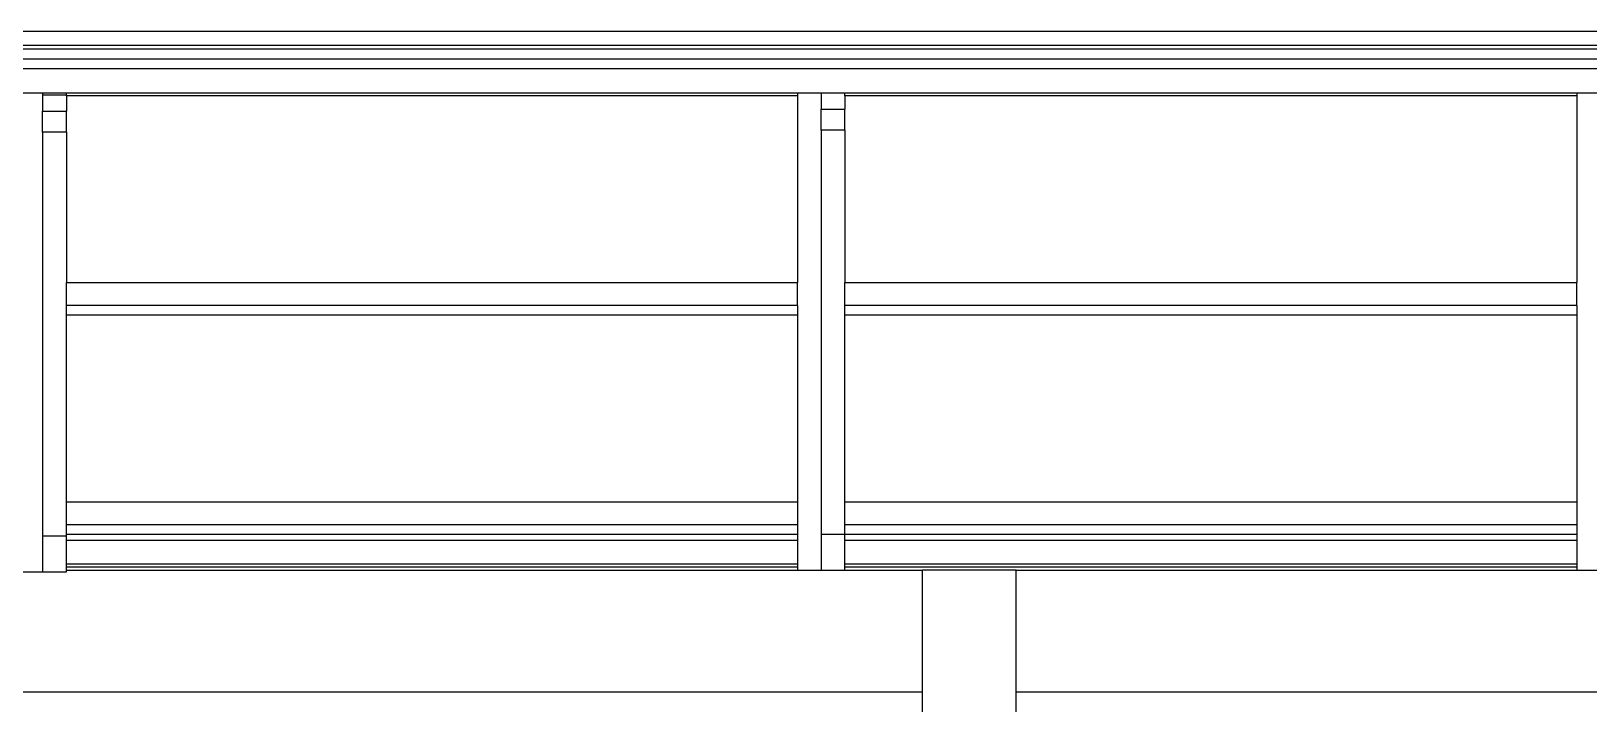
# Model space of a CAD drawing. Header units: metres. Extents: x -16.9 to 18.7, y -3.2 to 1.
# Drawn here: x -5.596 to -2.274, y -0.434 to 1.002 of the extents above; entities that cross this region are included whole.
import ezdxf

# ---------------------------------------------------------------- set-up
doc = ezdxf.new("R2010")
doc.units = ezdxf.units.M
doc.layers.add('SectionCutEdges', color=7, linetype='Continuous')

msp = doc.modelspace()

# ---------------------------------------------------------------- linework, layer by layer
for p, q in [((-15.9899, 1.0019), (4.6901, 1.0019)), ((-15.9899, 0.9719), (4.6901, 0.9719)), ((-5.5715, 0.8692), (-5.5715, 0.8653)), ((-5.5207, 0.8653), (-5.5207, 0.8692)), ((-3.9619, 0.8641), (-5.5207, 0.8641)), ((-3.9619, 0.8692), (-3.9619, 0.8641)), ((-3.9619, 0.8641), (-3.9619, 0.4652)), ((-2.2994, 0.8641), (-3.8603, 0.8641)), ((-2.2994, 0.8692), (-2.2994, 0.8641)), ((-2.2994, 0.8641), (-2.2994, 0.4652)), ((-5.5715, 0.7863), (-5.5715, -0.076)), ((-5.5207, 0.7863), (-5.5207, 0.4652)), ((-3.9111, 0.7902), (-3.9111, -0.0721)), ((-3.8603, 0.7902), (-3.8603, 0.4652)), ((-5.5207, 0.4652), (-3.9619, 0.4652)), ((-5.5207, 0.4162), (-5.5207, 0.4652)), ((-3.9619, 0.4162), (-3.9619, 0.4652)), ((-3.8603, 0.4652), (-2.2994, 0.4652)), ((-3.8603, 0.4162), (-3.8603, 0.4652)), ((-2.2994, 0.4162), (-2.2994, 0.4652)), ((-3.9619, 0.4162), (-5.5207, 0.4162)), ((-5.5207, 0.396), (-5.5207, 0.4162)), ((-3.9619, 0.4162), (-3.9619, 0.396)), ((-2.2994, 0.4162), (-3.8603, 0.4162)), ((-3.8603, 0.396), (-3.8603, 0.4162)), ((-2.2994, 0.4162), (-2.2994, 0.396)), ((-3.9619, 0.396), (-5.5207, 0.396)), ((-5.5207, -0.0029), (-5.5207, 0.396)), ((-3.9619, 0.396), (-3.9619, -0.0029)), ((-2.2994, 0.396), (-3.8603, 0.396)), ((-3.8603, -0.0029), (-3.8603, 0.396)), ((-2.2994, 0.396), (-2.2994, -0.0029)), ((-5.5207, -0.0029), (-3.9619, -0.0029)), ((-5.5207, -0.0519), (-5.5207, -0.0029)), ((-3.9619, -0.0029), (-3.9619, -0.0519)), ((-3.8603, -0.0029), (-2.2994, -0.0029)), ((-3.8603, -0.0519), (-3.8603, -0.0029)), ((-2.2994, -0.0029), (-2.2994, -0.0519)), ((-3.9619, -0.0519), (-5.5207, -0.0519)), ((-5.5207, -0.0721), (-5.5207, -0.0519)), ((-3.9619, -0.0519), (-3.9619, -0.0721)), ((-2.2994, -0.0519), (-3.8603, -0.0519)), ((-3.8603, -0.0721), (-3.8603, -0.0519)), ((-2.2994, -0.0519), (-2.2994, -0.0721)), ((-3.9619, -0.0721), (-5.5207, -0.0721)), ((-5.5207, -0.076), (-5.5207, -0.0721)), ((-3.9619, -0.0853), (-5.5207, -0.0853)), ((-3.9619, -0.0721), (-3.9619, -0.0853)), ((-3.9619, -0.0853), (-3.9619, -0.1359)), ((-2.2994, -0.0721), (-3.8603, -0.0721)), ((-2.2994, -0.0853), (-3.8603, -0.0853)), ((-2.2994, -0.0721), (-2.2994, -0.0853)), ((-2.2994, -0.0853), (-2.2994, -0.1359)), ((-5.6223, -0.1522), (-5.5715, -0.1522)), ((-3.9619, -0.1359), (-5.5207, -0.1359)), ((-3.9619, -0.142), (-5.5207, -0.142)), ((-5.5207, -0.1483), (-3.9619, -0.1483)), ((-3.9619, -0.1359), (-3.9619, -0.142)), ((-3.9619, -0.142), (-3.9619, -0.1483)), ((-3.9619, -0.1483), (-3.9111, -0.1483)), ((-2.2994, -0.1359), (-3.8603, -0.1359)), ((-2.2994, -0.142), (-3.8603, -0.142)), ((-3.8603, -0.1483), (-3.6949, -0.1483)), ((-3.4949, -0.1483), (-3.6949, -0.1483)), ((-3.6949, -0.4083), (-3.6949, -0.1483)), ((-3.4949, -0.4083), (-3.4949, -0.1483)), ((-3.4949, -0.1483), (-2.2994, -0.1483)), ((-2.2994, -0.1359), (-2.2994, -0.142)), ((-2.2994, -0.142), (-2.2994, -0.1483)), ((-2.2994, -0.1483), (-2.2486, -0.1483)), ((-7.4949, -0.4083), (-3.6949, -0.4083)), ((-3.6949, -0.4591), (-3.6949, -0.4083)), ((-3.4949, -0.4591), (-3.4949, -0.4083)), ((-3.4949, -0.4083), (-0.8449, -0.4083))]:
    msp.add_line(p, q)
at = {"layer": 'SectionCutEdges'}
for p, q in [((4.6901, 0.9634), (-15.9899, 0.9634)), ((-15.9899, 0.9427), (4.6901, 0.9427)), ((-15.9899, 0.9219), (4.6901, 0.9219)), ((-5.5715, 0.8692), (-5.6223, 0.8692)), ((-5.5207, 0.8692), (-5.5715, 0.8692)), ((-5.5207, 0.8653), (-5.5715, 0.8653)), ((-5.5715, 0.8653), (-5.5715, 0.8311)), ((-3.9619, 0.8692), (-5.5207, 0.8692)), ((-5.5207, 0.8641), (-5.5207, 0.8653)), ((-5.5207, 0.8641), (-5.5207, 0.8311)), ((-3.9111, 0.8692), (-3.9619, 0.8692)), ((-3.8603, 0.8692), (-3.9111, 0.8692)), ((-3.9111, 0.8692), (-3.9111, 0.8351)), ((-3.8603, 0.8641), (-3.8603, 0.8692)), ((-2.2994, 0.8692), (-3.8603, 0.8692)), ((-3.8603, 0.8641), (-3.8603, 0.8351)), ((-2.2486, 0.8692), (-2.2994, 0.8692)), ((-5.5715, 0.8311), (-5.5207, 0.8311)), ((-5.5715, 0.7863), (-5.5715, 0.8311)), ((-5.5207, 0.7863), (-5.5207, 0.8311)), ((-3.9111, 0.8351), (-3.8603, 0.8351)), ((-3.9111, 0.7902), (-3.9111, 0.8351)), ((-3.8603, 0.7902), (-3.8603, 0.8351)), ((-5.5207, 0.7863), (-5.5715, 0.7863)), ((-3.8603, 0.7902), (-3.9111, 0.7902)), ((-5.5207, -0.076), (-5.5715, -0.076)), ((-5.5715, -0.076), (-5.5715, -0.1522)), ((-5.5207, -0.0853), (-5.5207, -0.076)), ((-5.5207, -0.1359), (-5.5207, -0.0853)), ((-3.8603, -0.0721), (-3.9111, -0.0721)), ((-3.9111, -0.0721), (-3.9111, -0.1483)), ((-3.8603, -0.076), (-3.8603, -0.0721)), ((-3.8603, -0.0853), (-3.8603, -0.076)), ((-3.8603, -0.1359), (-3.8603, -0.0853)), ((-5.5715, -0.1522), (-5.5207, -0.1522)), ((-5.5207, -0.142), (-5.5207, -0.1359)), ((-5.5207, -0.1483), (-5.5207, -0.142)), ((-5.5207, -0.1522), (-5.5207, -0.1483)), ((-3.9111, -0.1483), (-3.8603, -0.1483)), ((-3.8603, -0.142), (-3.8603, -0.1359)), ((-3.8603, -0.1483), (-3.8603, -0.142))]:
    msp.add_line(p, q, dxfattribs=at)

doc.saveas('drawing.dxf')
